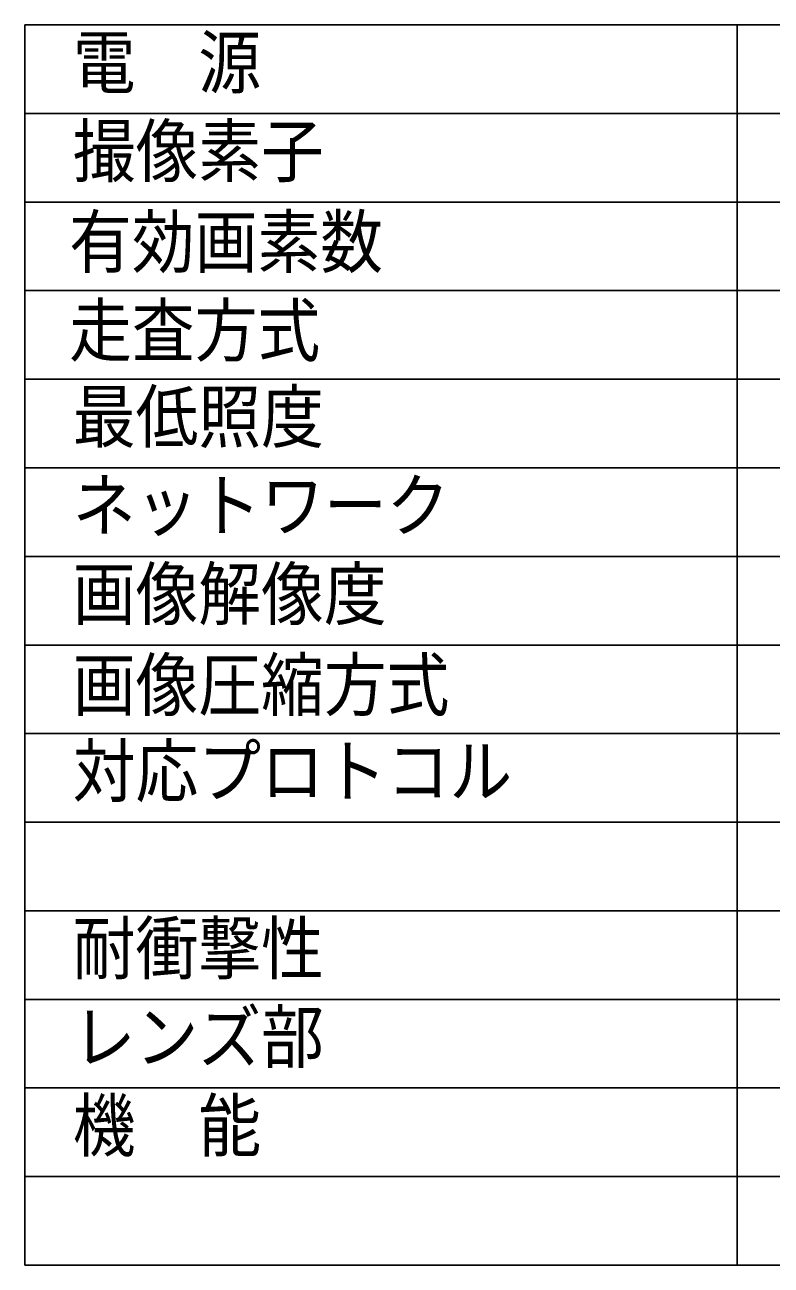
# Model space of a CAD drawing. Units: millimetres, scale not verified. Extents: x -63 to 64, y -56 to 57.
# Drawn here: x -62.5 to -20.4, y -56.4 to 13.6 of the extents above; entities that cross this region are included whole.
import ezdxf
from ezdxf.enums import TextEntityAlignment as Align

# ---------------------------------------------------------------- set-up
doc = ezdxf.new("R2010")
doc.units = ezdxf.units.MM
doc.header["$LTSCALE"] = 0.189787
doc.layers.add('0-0_MOJI1', color=2, linetype='Continuous')
doc.layers.add('0-1_WAKU', color=1, linetype='Continuous')
doc.styles.add('ＭＳ ゴシック', font='')
doc.styles.get('ＭＳ ゴシック').set_extended_font_data('MS Gothic')

msp = doc.modelspace()

# ---------------------------------------------------------------- linework, layer by layer
at = {"layer": '0-1_WAKU', "color": 4}
for p, q in [((62.5001, 13.6334), (-62.5001, 13.6334)), ((-62.5001, 13.6334), (-62.5001, -56.3667)), ((-22.2944, -56.3667), (-22.2944, 13.6334)), ((-62.5001, -56.3667), (62.5001, -56.3667))]:
    msp.add_line(p, q, dxfattribs=at)
at = {"layer": '0-1_WAKU'}
for p, q in [((62.5001, 8.6333), (-62.5001, 8.6333)), ((62.5001, 3.6333), (-62.5001, 3.6333)), ((62.5001, -1.3667), (-62.5001, -1.3667)), ((62.5001, -6.3667), (-62.5001, -6.3667)), ((62.5001, -11.3667), (-62.5001, -11.3667)), ((62.5001, -16.3667), (-62.5001, -16.3667)), ((62.5001, -21.3667), (-62.5001, -21.3667)), ((62.5001, -26.3667), (-62.5001, -26.3667)), ((62.5001, -31.3667), (-62.5001, -31.3667)), ((-62.5001, -36.3667), (62.5001, -36.3667)), ((-62.5001, -41.3667), (62.5001, -41.3667)), ((-62.5001, -46.3667), (62.5001, -46.3667)), ((-62.5001, -51.3667), (62.5001, -51.3667))]:
    msp.add_line(p, q, dxfattribs=at)

# ---------------------------------------------------------------- texts
at = {"layer": '0-0_MOJI1', "style": 'ＭＳ ゴシック', "width": 0.9}
for s, p in [('電\u3000源', (-59.7945, 9.2033)), ('撮像素子', (-59.7945, 4.2068)), ('有効画素数', (-60.0001, -0.9218)), ('走査方式', (-60.0001, -5.9218)), ('最低照度', (-59.7945, -10.7898)), ('ネットワーク', (-59.7945, -15.7898)), ('画像解像度', (-59.7945, -20.7933)), ('画像圧縮方式', (-59.7945, -25.9218)), ('対応プロトコル', (-59.7945, -30.7899)), ('耐衝撃性', (-59.7945, -40.7899)), ('レンズ部', (-59.7945, -45.7899)), ('機\u3000能', (-59.7945, -50.7899))]:
    msp.add_text(s, height=2.886, dxfattribs=at).set_placement(p, align=Align.BOTTOM_LEFT)

doc.saveas('drawing.dxf')
